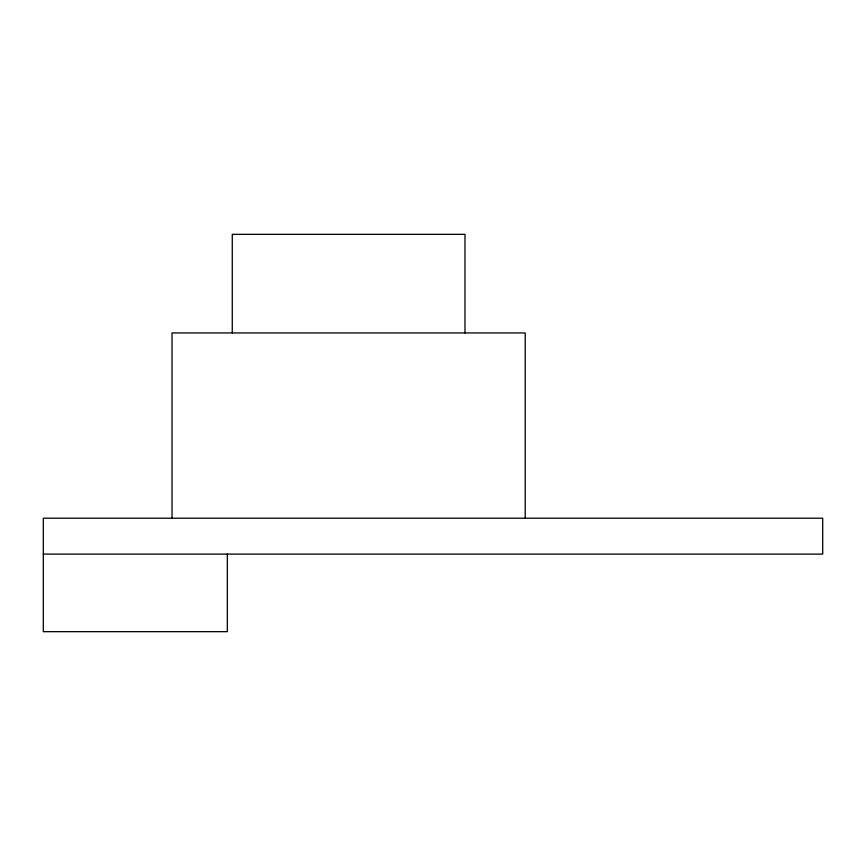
<?xml version="1.0" encoding="UTF-8"?>
<svg xmlns="http://www.w3.org/2000/svg" width="866" height="866" viewBox="0 0 866 866"><rect width="100%" height="100%" fill="white"/><g stroke="black" fill="none" stroke-linecap="round" stroke-linejoin="round"><path stroke-width="1.3" d="M43.3 554.099L822.7 554.099L822.7 518.204L43.3 518.204L43.3 631.671L227.314 631.671L227.314 554.099M525.218 518.204L525.218 332.945L172.031 332.945L172.031 518.204M464.977 332.945L464.977 234.329L232.272 234.329L232.272 332.945"/></g></svg>
